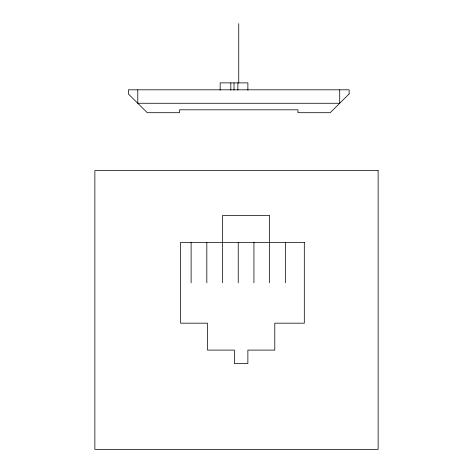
<?xml version="1.0" encoding="UTF-8"?>
<svg xmlns="http://www.w3.org/2000/svg" width="473" height="473" viewBox="0 0 473 473"><rect width="100%" height="100%" fill="white"/><g stroke="black" fill="none" stroke-linecap="round" stroke-linejoin="round"><path stroke-width="0.71" d="M339.709 89.811L339.709 103.274L137.779 103.274L137.779 89.811M285.349 242.401L285.349 282.789M269.645 282.789L269.645 215.481L222.529 215.481L222.529 282.789M253.936 242.401L253.936 282.789M247.882 90.16L247.882 82.881L220.152 82.881L220.152 90.16M238.747 23.65L238.747 82.881M238.232 242.401L238.232 282.789M237.884 82.881L237.884 90.16M234.017 82.881L234.017 90.16M230.83 82.881L230.83 90.16M206.819 242.401L206.819 282.789M191.116 242.401L191.116 282.789M349.133 93.92L330.213 112.698L297.978 112.698L297.978 109.807L179.509 109.807L179.509 112.698L147.274 112.698L128.354 93.92L128.354 89.811L349.133 89.811L349.133 93.92M378.128 170.582L94.872 170.582L94.872 449.35L378.128 449.35L378.128 170.582M304.31 242.401L180.556 242.401L180.556 323.177L207.481 323.177L207.481 350.097L234.407 350.097L234.407 363.56L247.87 363.56L247.87 350.097L274.789 350.097L274.789 323.177L304.31 323.177L304.31 242.401"/></g></svg>
